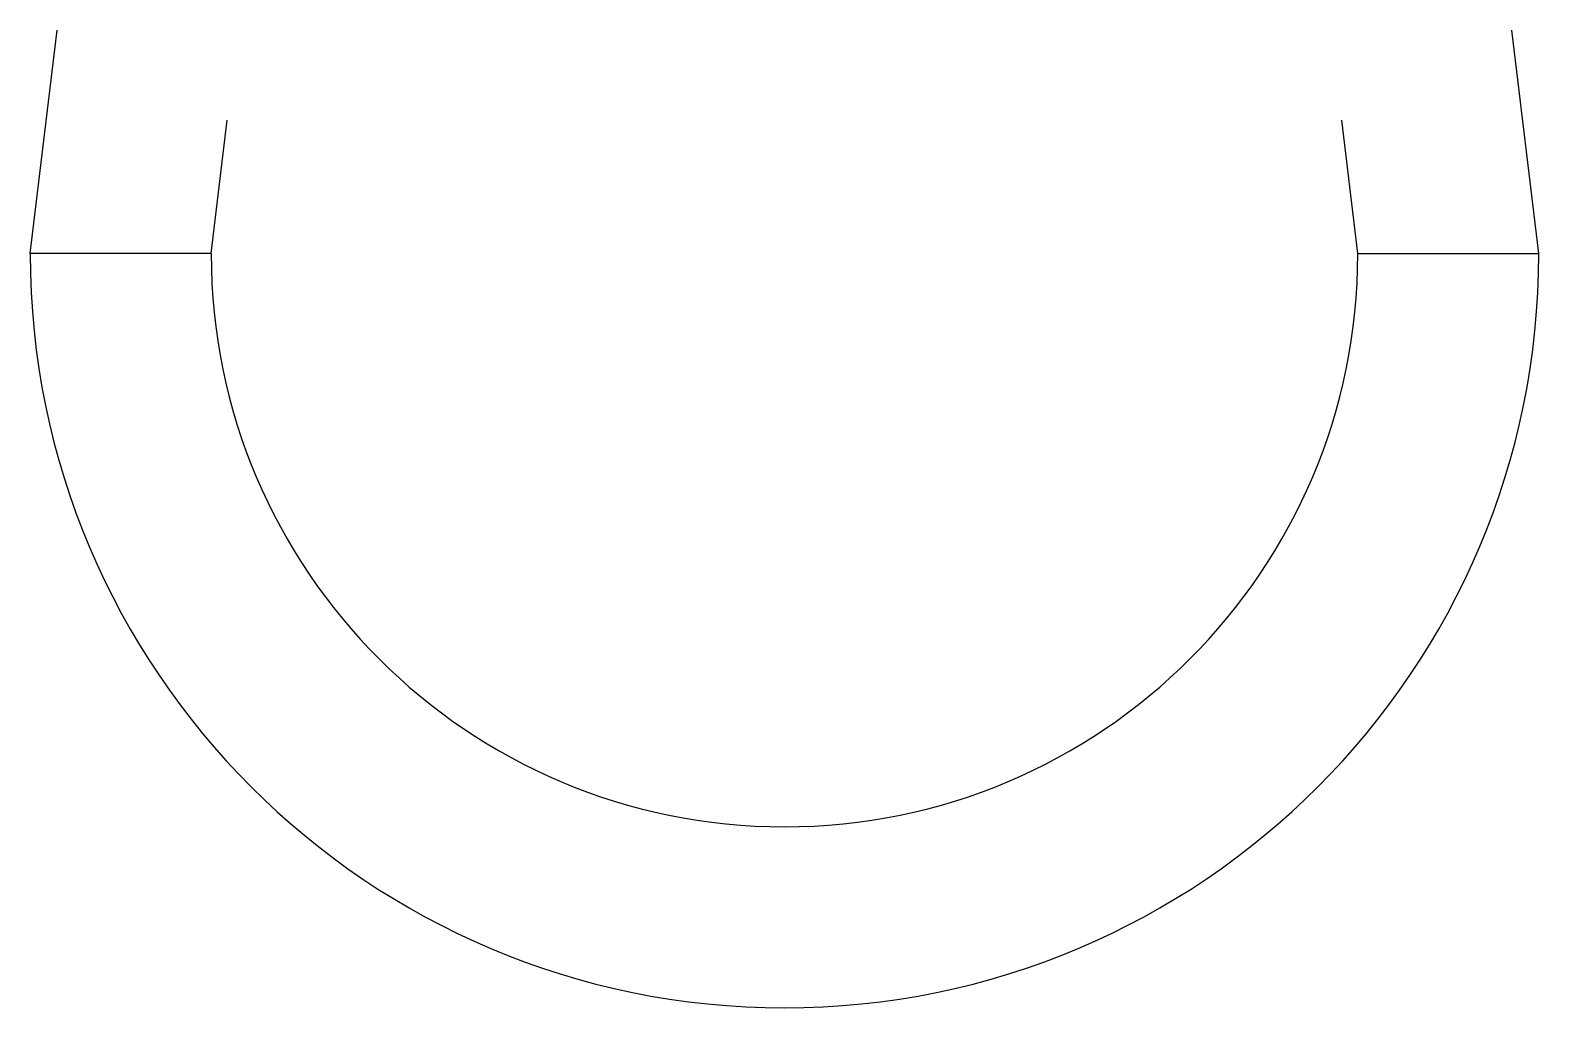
# Model space of a CAD drawing. Header units: centimetres. Extents: x -9.5 to 9.5, y -3.4 to 8.9.
import ezdxf

# ---------------------------------------------------------------- set-up
doc = ezdxf.new("R2010")
doc.units = ezdxf.units.CM

msp = doc.modelspace()

# ---------------------------------------------------------------- linework, layer by layer
for p, q in [((-9.5, 6.08), (-9.162, 8.894)), ((9.5, 6.08), (9.162, 8.894)), ((-7.22, 6.08), (-7.019, 7.759)), ((7.22, 6.08), (7.019, 7.759)), ((-7.22, 6.08), (-9.5, 6.08)), ((7.22, 6.08), (9.5, 6.08))]:
    msp.add_line(p, q)
for radius in [9.5, 7.22]:
    msp.add_arc((0, 6.08), radius, 180, 0)

doc.saveas('drawing.dxf')
